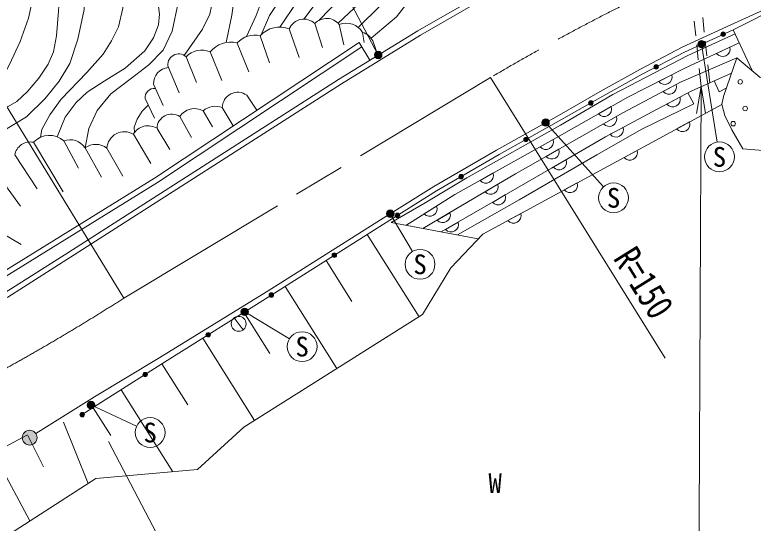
# Model space of a CAD drawing. Units: millimetres at full size, sheet at 1:1000; details may follow other scales. Extents: x 40000 to 680000, y 20000 to 380000.
# Drawn here: x 414631 to 464146, y 259330 to 293386 of the extents above; entities that cross this region are included whole.
import ezdxf
from ezdxf.enums import TextEntityAlignment as Align

# ---------------------------------------------------------------- set-up
doc = ezdxf.new("R2010")
doc.units = ezdxf.units.MM
doc.header["$LTSCALE"] = 1000
doc.linetypes.add('CHAIN', pattern=[18.5, 12, -1.5, 3.5, -1.5])
for name, color, linetype, lineweight in [('M-BGD', 7, 'Continuous', 13), ('M-BMK', 2, 'CHAIN', 13), ('M-STR-HTXT', 7, 'Continuous', 13), ('M-STR-STRC', 7, 'Continuous', 13)]:
    doc.layers.add(name, color=color, linetype=linetype, lineweight=lineweight)
doc.styles.add('ＭＳ ゴシック', font='')
doc.styles.get('ＭＳ ゴシック').set_extended_font_data('MS Gothic')

# ---------------------------------------------------------------- blocks, each defined once
blk = doc.blocks.new('open_arrow')
at = {"color": 0, "linetype": 'Continuous', "lineweight": -2}
blk.add_lwpolyline([(7.5, 1.25), (0, 0), (7.5, -1.25)], dxfattribs=at)

msp = doc.modelspace()

# ---------------------------------------------------------------- hatches: boundary and pattern name
at = {"layer": 'M-BGD'}
for points in [[(461996, 292021, -1), (462268, 292146, -1)], [(457505, 289826, -0.41421), (457568, 290029, -0.41421), (457771, 289965, -1)], [(453130, 287407, -0.41421), (453187, 287611, -0.41421), (453391, 287555, -0.41421), (453334, 287350, -0.41421)], [(448774, 284953, -0.41421), (448831, 285157, -0.41421), (449035, 285099, -1)], [(444433, 282471, -0.41421), (444488, 282676, -0.41421), (444693, 282621, -0.41421), (444638, 282416, -0.41421)], [(440163, 279871, -0.41421), (440211, 280077, -0.41421), (440418, 280030, -1)], [(435934, 277203, -1), (436188, 277363, -1)], [(431708, 274532, -1), (431961, 274692, -0.41421), (431915, 274485, -0.41421)], [(427475, 271871, -1), (427729, 272030, -1)], [(423245, 269205, -0.41421), (423291, 269412, -0.41421), (423498, 269365, -1)], [(419026, 266521, -1), (419279, 266682, -0.41421), (419233, 266475, -0.41421)], [(415129, 265061, -1), (416129, 265061, -0.41421), (415629, 264561, -0.41421)]]:
    msp.add_hatch(color=256, dxfattribs=at).paths.add_polyline_path(points)
at = {"layer": 'M-STR-HTXT'}
for points in [[(460527, 291215, -0.41421), (460475, 291564, -0.41421), (460825, 291617, -1)], [(439221, 290811, -1), (438782, 290572, -1)], [(450209, 285917, -1), (450239, 286417, -1)], [(439744, 279820, -1), (439874, 280303, -0.41421), (440050, 279997, -0.41421)], [(430105, 273245, -0.41421), (429804, 273431, -0.41421), (429990, 273732, -1)], [(419822, 267017, -1), (419656, 267489, -1)]]:
    msp.add_hatch(color=256, dxfattribs=at).paths.add_polyline_path(points)

# ---------------------------------------------------------------- linework, layer by layer
at = {"layer": 'M-BGD'}
for p, q in [((460866, 292220), (460757, 293214)), ((435258, 291184), (434745, 292801)), ((436687, 291367), (436391, 292732)), ((460290, 291967), (460181, 292962)), ((433693, 290523), (433040, 292445)), ((438053, 291532), (437957, 292210)), ((464072, 289645), (462796, 292388)), ((431708, 290166), (431090, 291983)), ((430316, 289566), (429542, 291496)), ((437714, 291540), (438445, 290349)), ((438975, 290675), (438640, 291635)), ((460464, 290377), (460355, 291371)), ((461040, 290630), (460931, 291624)), ((462587, 291213), (461689, 290795)), ((428506, 288983), (427732, 290904)), ((426808, 288843), (426121, 290564)), ((425660, 288156), (424929, 289851)), ((460662, 288578), (460530, 289781)), ((461237, 288835), (461106, 290034)), ((458692, 289364), (457808, 288916)), ((424581, 287320), (423929, 288737)), ((458983, 288710), (458107, 288247)), ((461859, 288235), (461531, 288967)), ((461859, 288235), (462333, 288465)), ((423990, 286457), (423364, 287770)), ((430862, 286992), (430190, 288004)), ((459235, 287874), (458362, 287406)), ((460163, 287413), (459764, 288157)), ((454625, 287235), (453763, 286746)), ((427895, 285886), (427266, 286948)), ((428546, 287169), (429279, 285941)), ((426478, 285177), (425691, 286567)), ((454968, 286571), (454105, 286084)), ((459883, 286213), (459011, 285741)), ((425022, 284352), (424170, 285780)), ((455426, 285844), (454550, 285380)), ((423748, 283432), (422581, 285385)), ((417870, 281530), (415890, 284846)), ((418908, 283118), (417924, 284939)), ((450723, 285025), (449859, 284541)), ((420442, 282515), (419340, 284467)), ((421873, 282581), (420811, 284455)), ((451112, 284388), (450251, 283899)), ((456355, 284302), (455484, 283830)), ((416139, 281727), (414631, 283994)), ((451597, 283673), (450741, 283174)), ((446697, 282771), (445833, 282287)), ((415023, 280571), (413516, 282602)), ((447025, 282036), (446173, 281531)), ((452347, 282131), (451476, 281659)), ((447514, 281316), (446655, 280822)), ((442919, 280574), (442080, 280048)), ((443810, 280131), (442956, 279629)), ((448566, 280082), (447695, 279610)), ((445706, 278380), (439860, 279466)), ((444365, 279504), (443506, 279010)), ((415060, 278008), (413175, 279114)), ((438255, 278670), (441739, 273157)), ((435504, 276931), (437242, 274179)), ((432752, 275192), (436230, 269689)), ((429998, 273457), (431731, 270702)), ((429333, 273077), (429954, 272293)), ((427243, 271725), (430708, 266214)), ((424496, 269996), (426236, 267257)), ((421756, 268256), (425237, 262777)), ((419887, 267068), (421075, 265199)), ((417906, 266100), (419560, 261991)), ((415482, 265240), (416550, 263117)), ((413205, 264031), (415642, 259483))]:
    msp.add_line(p, q, dxfattribs=at)
for points in [[(438518, 291825), (440233, 293253), (441015, 294263), (441727, 295514), (442526, 297264), (442812, 298531), (442830, 299231), (442740, 300185), (442436, 301169), (441740, 302623), (440935, 303867), (439846, 305553), (438756, 307234), (437515, 309250), (436148, 311404), (434772, 313593), (433825, 315131), (433075, 316603), (432620, 317745), (432253, 318629)], [(437666, 292536), (439136, 293993), (440142, 295111), (440762, 296313), (440968, 297319), (440930, 298528), (440693, 299877), (440305, 301591), (439674, 303034), (438435, 305006), (437066, 306692), (436078, 308077), (435409, 309220), (434439, 310984), (433845, 312171), (432581, 314473), (431655, 316100), (430868, 317480)], [(436305, 292827), (437390, 293831), (438317, 294968), (438871, 296139), (439355, 297528), (439546, 298731), (439556, 299808), (439214, 301158), (438529, 302507), (437149, 304037), (436180, 305391), (434982, 307203), (433903, 309118), (433127, 310621), (432129, 312466), (431081, 314359), (430345, 315762), (429811, 316919)], [(435044, 293023), (436482, 294512), (437635, 296231), (438041, 297805), (437992, 298784), (437530, 300041), (436827, 301201), (435849, 302413), (435115, 303383), (434106, 304676), (433383, 306185), (432486, 308088), (431600, 309873), (430703, 311892), (429969, 313490), (428747, 316034)], [(434014, 293096), (434768, 294099), (436081, 295616), (436717, 296734), (436943, 297372), (436902, 298049), (436512, 298981), (435814, 300119), (435055, 301073), (434172, 302029), (433310, 303310), (433022, 304165), (432653, 305559), (431904, 307224), (430765, 308782), (430159, 309862), (429667, 311174), (429184, 312583), (428291, 314265), (427604, 315587)], [(432403, 292563), (433585, 294294), (434368, 295626), (434636, 296989), (434616, 298031), (434225, 299127), (433244, 300253), (431501, 302100), (430751, 303234), (430155, 304635), (429847, 305754), (429488, 307210), (429175, 308299), (428757, 309249), (428260, 310371), (427823, 311332), (427110, 312966), (426143, 315050)], [(431157, 292053), (431704, 293328), (432635, 294741), (433043, 295665), (433265, 296733), (433285, 297269), (432877, 298682), (432173, 299823), (431322, 300974), (430296, 302236), (429050, 304077), (428212, 305661), (427442, 307134), (426275, 309098), (425223, 310915), (424352, 312328), (423628, 313575)], [(430172, 291928), (430821, 293335), (431084, 294043), (431246, 295102), (431246, 296043), (430963, 297324), (430423, 298626), (429720, 300045), (428870, 301497), (427715, 303584), (426763, 305319), (426243, 306366), (425656, 307762), (424818, 309478), (424096, 310732), (423387, 311975), (422746, 312946)], [(413988, 274776), (418183, 277448), (436347, 289060), (441656, 292322), (445205, 294353), (448254, 295902), (453401, 298394), (461892, 302261), (465155, 303646), (471919, 306314), (475387, 307446), (476166, 307536), (481180, 311573)], [(428804, 291528), (429194, 293355), (429400, 294931), (429328, 296217), (428750, 297789), (427295, 299961), (425944, 302206), (425144, 303744), (424503, 305319), (423534, 307654), (423055, 308509), (421848, 310186), (420654, 311747)], [(408467, 271400), (408880, 271593), (414166, 274474), (418371, 277153), (436533, 288764), (441835, 292021), (445371, 294045), (448409, 295588), (453550, 298078), (462033, 301940), (465287, 303322), (472038, 305985), (475463, 307102), (476306, 307200), (481399, 311301)], [(425989, 290666), (427211, 292424), (427716, 293435), (427929, 294520), (427895, 295784), (427727, 296706), (427078, 298642), (425800, 301007), (424546, 303156), (423525, 304515), (422170, 306439), (421318, 307887), (420187, 309387), (419000, 310897)], [(419340, 284467), (419588, 285772), (420163, 286976), (421062, 288090), (422447, 289132), (423618, 290035), (424589, 291005), (425182, 292281), (425604, 294304), (425593, 295814), (425322, 296989), (424509, 298861), (423448, 301052), (422297, 303645), (420875, 306154), (419555, 307981), (418009, 310066)], [(417473, 285213), (418013, 286529), (418754, 287505), (419489, 288198), (420623, 288939), (422036, 289804), (423355, 290965), (423926, 291844), (424261, 292720), (424346, 293427), (424175, 294680), (423890, 295920), (423633, 296977), (423006, 298352), (422399, 299659), (421528, 301464), (420666, 303102), (419960, 304380), (419354, 305569), (418783, 306556), (417963, 307832), (417279, 308914), (416829, 309493)], [(416353, 285178), (416452, 285705), (416982, 286684), (417752, 287736), (419473, 289517), (420563, 290753), (421122, 291630), (421594, 292569), (421870, 293832), (421870, 295706), (421565, 297207), (421115, 298430), (420425, 299982), (419553, 301574), (418392, 303627), (417200, 305575), (415740, 307755), (415305, 308473)], [(413729, 286982), (414777, 287569), (415474, 288247), (416243, 289144), (416869, 290086), (417218, 290913), (417419, 291982), (417553, 293621), (417682, 295437), (417625, 296570), (416999, 298562), (416072, 300411), (415150, 302155), (413912, 304334), (412870, 306036), (412259, 307038)], [(413722, 285523), (415422, 286540), (416662, 287779), (417598, 288937), (418313, 290122), (418863, 291759), (419274, 293739), (419379, 295656), (419099, 297450), (418279, 299779), (416757, 302506), (415389, 304938), (414522, 306357), (413773, 307433)], [(413739, 289048), (414275, 290066), (414986, 291587), (415558, 293154), (415743, 294068), (415813, 295087), (415712, 296172), (415372, 297639), (414784, 299410), (413664, 301733), (412289, 304105), (411075, 306030)], [(419153, 266602), (420684, 267583), (424671, 270108), (431796, 274588), (439350, 279362), (442901, 281584), (447115, 284023), (451297, 286368), (454057, 287932), (456709, 289407), (459536, 290893), (462796, 292388), (466042, 294005), (469766, 295507), (472404, 292560)], [(416039, 265348), (419968, 267797), (424245, 270368), (431611, 274885), (439164, 279658), (442720, 281884), (446942, 284327), (451125, 286673), (453885, 288237), (456542, 289715), (459382, 291207), (462650, 292707), (467036, 294720)], [(439860, 279466), (442149, 280790), (444941, 282473), (451214, 285999), (454740, 288046), (459756, 290650), (462927, 292107)], [(375358, 261033), (391437, 265813), (410950, 274385), (424010, 282444), (437714, 291540)], [(375449, 260695), (391558, 265484), (411113, 274075), (424199, 282149), (437897, 291241)], [(440856, 279281), (444143, 281341), (451140, 285259), (455734, 287863), (459563, 289806), (463208, 291502)], [(463038, 290506), (459318, 288888), (455395, 286812), (452489, 285171), (448211, 282740), (444190, 280355), (442003, 279068)], [(465343, 284253), (463444, 284404), (462701, 285685), (462251, 286640), (462151, 286978), (462045, 287385), (462144, 287916), (463038, 290506), (464619, 289190), (465726, 289238)], [(443215, 278842), (450629, 283109), (454245, 285219), (457372, 286875), (459974, 288270), (462685, 289483)], [(393596, 239544), (395084, 244595), (399068, 249865), (408061, 255106), (411543, 256858), (420073, 262320), (426875, 262922), (429999, 265768), (441971, 273302), (443859, 276445), (446008, 278696), (462045, 287385)], [(422666, 285509), (422641, 285857), (422833, 286386), (423162, 286927), (423570, 287339)], [(444317, 278638), (448460, 280985), (453653, 284002), (456686, 285727), (460163, 287413)], [(363050, 247772), (366123, 248234), (370610, 249099), (377262, 250410), (381426, 251376), (383866, 252040), (389620, 253834), (394431, 255521), (398215, 256812), (400832, 257992), (409617, 262108), (415449, 265233)]]:
    msp.add_lwpolyline(points, dxfattribs=at)
for centre, radius in [((462132, 292084), 150), ((457638, 289896), 150), ((463275, 288899), 150), ((453261, 287481), 150), ((463609, 287108), 150), ((462800, 286091), 150), ((448905, 285026), 150), ((444563, 282546), 150), ((440290, 279950), 150), ((436061, 277283), 150), ((431834, 274612), 150), ((429644, 272685), 500), ((427602, 271951), 150), ((423372, 269285), 150), ((419153, 266602), 150), ((415629, 265061), 500)]:
    msp.add_circle(centre, radius, dxfattribs=at)
for centre, radius, start, end in [((435538, 292045), 1096, 38.827, 136.3706), ((434014, 292042), 1054, 46.0919, 157.526), ((436857, 291519), 1299, 32.1359, 111.0121), ((432403, 290787), 1776, 68.9781, 137.6552), ((437614, 291111), 1152, 27.0697, 72.6856), ((430722, 290451), 1576, 76.4642, 138.4466), ((429100, 289786), 1767, 75.4959, 140.7307), ((462096, 291093), 505, 216.1226, 13.7807), ((425618, 290052), 718, 45.5266, 196.2516), ((427158, 289636), 1392, 65.6602, 138.1639), ((425034, 288751), 1106, 95.4575, 180.7104), ((458206, 289227), 505, 218.0758, 15.734), ((458499, 288565), 505, 219.0507, 16.7089), ((424009, 287812), 646, 85.6672, 183.7561), ((429588, 287153), 1042, 54.7364, 179.1355), ((458753, 287726), 505, 219.3619, 17.0201), ((428082, 286039), 1221, 67.6566, 131.9189), ((454146, 287075), 505, 220.7185, 18.3767), ((425144, 285760), 974, 55.8685, 178.8071), ((426681, 285919), 1184, 60.3938, 146.8221), ((454488, 286412), 505, 220.6202, 18.2784), ((459400, 286063), 505, 219.6206, 17.2788), ((423570, 284798), 1151, 58.6157, 149.3131), ((454942, 285699), 505, 219.0824, 16.7406), ((416955, 283849), 1459, 48.3497, 136.9), ((421983, 284373), 1176, 59.4503, 176.0073), ((415674, 283809), 1060, 78.2577, 169.9169), ((418353, 283865), 1156, 31.3736, 111.7743), ((450243, 284869), 505, 220.4169, 18.0751), ((420067, 283471), 1233, 52.9013, 126.1016), ((450633, 284229), 505, 220.7901, 18.4482), ((455873, 284152), 505, 219.6206, 17.2788), ((451119, 283508), 505, 221.4331, 19.0913), ((446217, 282614), 505, 220.4169, 18.0751), ((446549, 281867), 505, 221.8418, 19.5), ((451865, 281981), 505, 219.6206, 17.2788), ((447035, 281154), 505, 221.0905, 18.7487), ((442448, 280394), 505, 223.2469, 20.9051), ((443334, 279964), 505, 221.6501, 19.3083), ((448084, 279932), 505, 219.6206, 17.2788), ((443887, 279342), 505, 221.0905, 18.7487)]:
    msp.add_arc(centre, radius, start, end, dxfattribs=at)
at = {"layer": 'M-BMK'}
msp.add_line((421952, 274406), (446526, 289175), dxfattribs=at)
for centre, start, end in [((522834, 160035), 99.86536, 120.57856), ((341387, 400934), 270.44776, 302.48669)]:
    msp.add_arc(centre, 150000, start, end, dxfattribs=at)
at = {"layer": 'M-STR-HTXT'}
for p, q in [((439002, 290691), (422879, 321237)), ((421952, 274406), (410698, 292760)), ((460676, 291416), (461722, 284857)), ((446526, 289175), (458240, 270386)), ((450224, 286167), (454111, 281867)), ((439809, 280062), (441297, 277533)), ((430048, 273489), (433043, 271675)), ((419739, 267253), (422800, 265825)), ((420917, 264792), (431531, 244593))]:
    msp.add_line(p, q, dxfattribs=at)
msp.add_lwpolyline([(460662, 288578), (460447, 245044), (485859, 245044)], dxfattribs=at)
for centre in [(460676, 291416), (439002, 290691), (450224, 286167), (439809, 280062), (430048, 273489), (419739, 267253)]:
    msp.add_circle(centre, 250, dxfattribs=at)
at = {"layer": 'M-STR-STRC'}
for centre in [(461880, 283869), (454782, 281125), (441805, 276671), (433898, 271158), (423706, 265402)]:
    msp.add_circle(centre, 1000, dxfattribs=at)

# ---------------------------------------------------------------- block references
at = {"layer": 'M-STR-HTXT', "xscale": 240, "yscale": 240, "rotation": 269.7}
msp.add_blockref('open_arrow', (460662, 288578), dxfattribs=at)

# ---------------------------------------------------------------- texts
at = {"layer": 'M-BGD', "style": 'ＭＳ ゴシック'}
msp.add_text('W', height=1320, dxfattribs=at).set_placement((446841, 262012), align=Align.MIDDLE_CENTER)
at = {"layer": 'M-STR-HTXT', "style": 'ＭＳ ゴシック', "width": 0.8}
msp.add_text('R=150', height=1833, rotation=301.941, dxfattribs=at).set_placement((454252, 276782), align=Align.BOTTOM_LEFT)
at = {"layer": 'M-STR-STRC', "style": 'ＭＳ ゴシック'}
for p in [(461880, 283869), (454782, 281125), (441805, 276671), (433898, 271158), (423706, 265402)]:
    msp.add_text('S', height=1320, dxfattribs=at).set_placement(p, align=Align.MIDDLE_CENTER)

doc.saveas('drawing.dxf')
